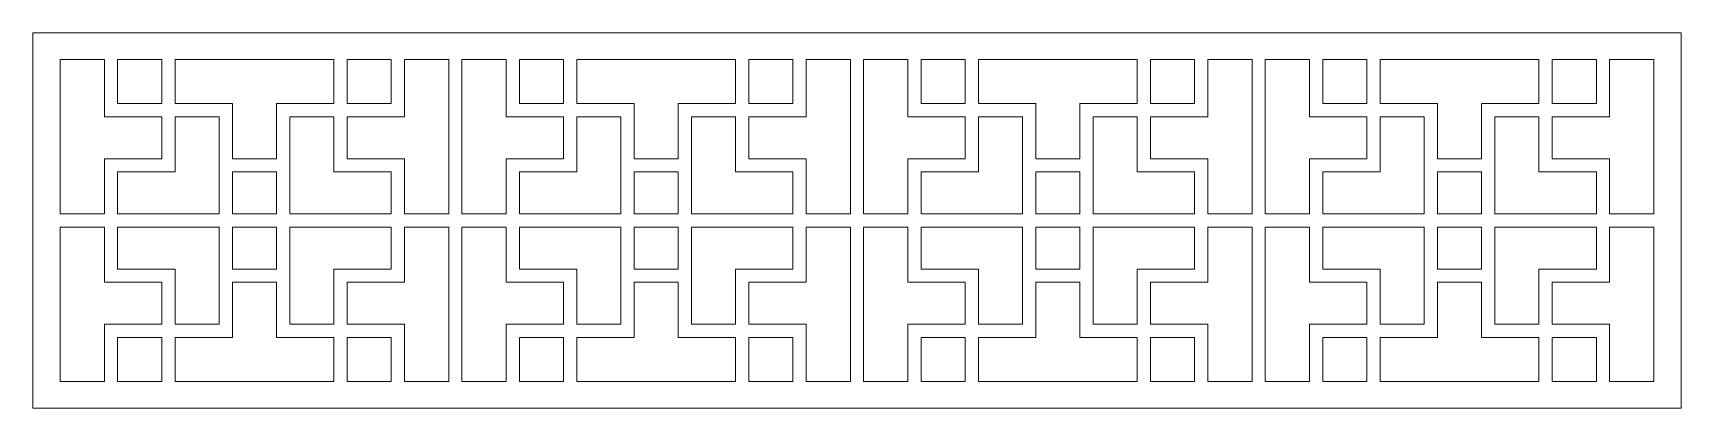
# Model space of a CAD drawing. Header units: centimetres. Extents: x -38.4 to 38.6, y -10.5 to 7.
import ezdxf

# ---------------------------------------------------------------- set-up
doc = ezdxf.new("R2010")
doc.units = ezdxf.units.CM
doc.header["$MEASUREMENT"] = 0
doc.layers.add('layer 1', color=7, linetype='Continuous')

msp = doc.modelspace()

# ---------------------------------------------------------------- linework, layer by layer
at = {"layer": 'layer 1', "color": 242, "lineweight": 9}
for points, knots in [([(-38.40995, -10.49815), (-38.40995, -10.49815), (-38.40995, 7.03276), (-38.40995, 7.03276), (-38.40995, 7.03276), (-38.40995, 7.03276), (38.59813, 7.03276), (38.59813, 7.03276), (38.59813, 7.03276), (38.59813, 7.03276), (38.59813, -10.49815), (38.59813, -10.49815), (38.59813, -10.49815), (38.59813, -10.49815), (-38.40995, -10.49815), (-38.40995, -10.49815)], [0, 0, 0, 0, 0.2, 0.2, 0.2, 0.2, 0.4, 0.4, 0.4, 0.4, 0.6, 0.6, 0.6, 0.6, 1, 1, 1, 1]), ([(-35.07085, -1.42333), (-35.07085, -0.56396), (-35.07085, 0.2954), (-35.07085, 1.15475), (-35.07085, 1.15475), (-35.07085, 1.15475), (-32.38965, 1.15475), (-32.38965, 1.15475), (-32.38965, 1.15475), (-32.38965, 1.15475), (-32.38965, 3.11409), (-32.38965, 3.11409), (-32.38965, 3.11409), (-32.38965, 3.11409), (-35.07085, 3.11409), (-35.07085, 3.11409), (-35.07085, 3.11409), (-35.07085, 4.00779), (-35.07085, 4.90155), (-35.07085, 5.79528), (-35.07085, 5.79528), (-35.07085, 5.79528), (-37.13331, 5.79528), (-37.13331, 5.79528), (-37.13331, 5.79528), (-37.13331, 5.79528), (-37.13331, -1.42333), (-37.13331, -1.42333), (-37.13331, -1.42333), (-37.13331, -1.42333), (-35.07085, -1.42333), (-35.07085, -1.42333)], [0, 0, 0, 0, 0.11111111, 0.11111111, 0.11111111, 0.11111111, 0.22222222, 0.22222222, 0.22222222, 0.22222222, 0.33333333, 0.33333333, 0.33333333, 0.33333333, 0.44444444, 0.44444444, 0.44444444, 0.44444444, 0.55555556, 0.55555556, 0.55555556, 0.55555556, 0.66666667, 0.66666667, 0.66666667, 0.66666667, 0.77777778, 0.77777778, 0.77777778, 0.77777778, 1, 1, 1, 1]), ([(-34.45211, 5.79528), (-34.45211, 5.79528), (-34.45211, 3.73282), (-34.45211, 3.73282), (-34.45211, 3.73282), (-34.45211, 3.73282), (-32.38965, 3.73282), (-32.38965, 3.73282), (-32.38965, 3.73282), (-32.38965, 3.73282), (-32.38965, 5.79528), (-32.38965, 5.79528), (-32.38965, 5.79528), (-32.38965, 5.79528), (-34.45211, 5.79528), (-34.45211, 5.79528)], [0, 0, 0, 0, 0.2, 0.2, 0.2, 0.2, 0.4, 0.4, 0.4, 0.4, 0.6, 0.6, 0.6, 0.6, 1, 1, 1, 1]), ([(-31.77092, 5.79528), (-31.77092, 5.79528), (-31.77092, 3.73282), (-31.77092, 3.73282), (-31.77092, 3.73282), (-31.77092, 3.73282), (-29.08972, 3.73282), (-29.08972, 3.73282), (-29.08972, 3.73282), (-29.08972, 3.73282), (-29.08972, 1.15475), (-29.08972, 1.15475), (-29.08972, 1.15475), (-29.08972, 1.15475), (-27.02726, 1.15475), (-27.02726, 1.15475), (-27.02726, 1.15475), (-27.02726, 1.15475), (-27.02726, 3.73282), (-27.02726, 3.73282), (-27.02726, 3.73282), (-27.02726, 3.73282), (-24.34606, 3.73282), (-24.34606, 3.73282), (-24.34606, 3.73282), (-24.34606, 3.73282), (-24.34606, 5.79528), (-24.34606, 5.79528), (-24.34606, 5.79528), (-24.34606, 5.79528), (-31.77092, 5.79528), (-31.77092, 5.79528)], [0, 0, 0, 0, 0.11111111, 0.11111111, 0.11111111, 0.11111111, 0.22222222, 0.22222222, 0.22222222, 0.22222222, 0.33333333, 0.33333333, 0.33333333, 0.33333333, 0.44444444, 0.44444444, 0.44444444, 0.44444444, 0.55555556, 0.55555556, 0.55555556, 0.55555556, 0.66666667, 0.66666667, 0.66666667, 0.66666667, 0.77777778, 0.77777778, 0.77777778, 0.77777778, 1, 1, 1, 1]), ([(-21.66486, 5.79528), (-21.66486, 5.79528), (-21.66486, 3.73282), (-21.66486, 3.73282), (-21.66486, 3.73282), (-21.66486, 3.73282), (-23.72732, 3.73282), (-23.72732, 3.73282), (-23.72732, 3.73282), (-23.72732, 3.73282), (-23.72732, 5.79528), (-23.72732, 5.79528), (-23.72732, 5.79528), (-23.72732, 5.79528), (-21.66486, 5.79528), (-21.66486, 5.79528)], [0, 0, 0, 0, 0.2, 0.2, 0.2, 0.2, 0.4, 0.4, 0.4, 0.4, 0.6, 0.6, 0.6, 0.6, 1, 1, 1, 1]), ([(-21.04612, -1.42333), (-21.04612, -0.56396), (-21.04612, 0.2954), (-21.04612, 1.15475), (-21.04612, 1.15475), (-21.04612, 1.15475), (-23.72732, 1.15475), (-23.72732, 1.15475), (-23.72732, 1.15475), (-23.72732, 1.15475), (-23.72732, 3.11409), (-23.72732, 3.11409), (-23.72732, 3.11409), (-23.72732, 3.11409), (-21.04612, 3.11409), (-21.04612, 3.11409), (-21.04612, 3.11409), (-21.04612, 4.00779), (-21.04612, 4.90155), (-21.04612, 5.79528), (-21.04612, 5.79528), (-21.04612, 5.79528), (-18.98366, 5.79528), (-18.98366, 5.79528), (-18.98366, 5.79528), (-18.98366, 5.79528), (-18.98366, -1.42333), (-18.98366, -1.42333), (-18.98366, -1.42333), (-18.98366, -1.42333), (-21.04612, -1.42333), (-21.04612, -1.42333)], [0, 0, 0, 0, 0.11111111, 0.11111111, 0.11111111, 0.11111111, 0.22222222, 0.22222222, 0.22222222, 0.22222222, 0.33333333, 0.33333333, 0.33333333, 0.33333333, 0.44444444, 0.44444444, 0.44444444, 0.44444444, 0.55555556, 0.55555556, 0.55555556, 0.55555556, 0.66666667, 0.66666667, 0.66666667, 0.66666667, 0.77777778, 0.77777778, 0.77777778, 0.77777778, 1, 1, 1, 1]), ([(-16.30246, -1.42333), (-16.30246, -0.56396), (-16.30246, 0.2954), (-16.30246, 1.15475), (-16.30246, 1.15475), (-16.30246, 1.15475), (-13.62127, 1.15475), (-13.62127, 1.15475), (-13.62127, 1.15475), (-13.62127, 1.15475), (-13.62127, 3.11409), (-13.62127, 3.11409), (-13.62127, 3.11409), (-13.62127, 3.11409), (-16.30246, 3.11409), (-16.30246, 3.11409), (-16.30246, 3.11409), (-16.30246, 4.00779), (-16.30246, 4.90155), (-16.30246, 5.79528), (-16.30246, 5.79528), (-16.30246, 5.79528), (-18.36492, 5.79528), (-18.36492, 5.79528), (-18.36492, 5.79528), (-18.36492, 5.79528), (-18.36492, -1.42333), (-18.36492, -1.42333), (-18.36492, -1.42333), (-18.36492, -1.42333), (-16.30246, -1.42333), (-16.30246, -1.42333)], [0, 0, 0, 0, 0.11111111, 0.11111111, 0.11111111, 0.11111111, 0.22222222, 0.22222222, 0.22222222, 0.22222222, 0.33333333, 0.33333333, 0.33333333, 0.33333333, 0.44444444, 0.44444444, 0.44444444, 0.44444444, 0.55555556, 0.55555556, 0.55555556, 0.55555556, 0.66666667, 0.66666667, 0.66666667, 0.66666667, 0.77777778, 0.77777778, 0.77777778, 0.77777778, 1, 1, 1, 1]), ([(-15.68373, 5.79528), (-15.68373, 5.79528), (-15.68373, 3.73282), (-15.68373, 3.73282), (-15.68373, 3.73282), (-15.68373, 3.73282), (-13.62127, 3.73282), (-13.62127, 3.73282), (-13.62127, 3.73282), (-13.62127, 3.73282), (-13.62127, 5.79528), (-13.62127, 5.79528), (-13.62127, 5.79528), (-13.62127, 5.79528), (-15.68373, 5.79528), (-15.68373, 5.79528)], [0, 0, 0, 0, 0.2, 0.2, 0.2, 0.2, 0.4, 0.4, 0.4, 0.4, 0.6, 0.6, 0.6, 0.6, 1, 1, 1, 1]), ([(-13.00253, 5.79528), (-13.00253, 5.79528), (-13.00253, 3.73282), (-13.00253, 3.73282), (-13.00253, 3.73282), (-13.00253, 3.73282), (-10.32133, 3.73282), (-10.32133, 3.73282), (-10.32133, 3.73282), (-10.32133, 3.73282), (-10.32133, 1.15475), (-10.32133, 1.15475), (-10.32133, 1.15475), (-10.32133, 1.15475), (-8.25887, 1.15475), (-8.25887, 1.15475), (-8.25887, 1.15475), (-8.25887, 1.15475), (-8.25887, 3.73282), (-8.25887, 3.73282), (-8.25887, 3.73282), (-8.25887, 3.73282), (-5.57767, 3.73282), (-5.57767, 3.73282), (-5.57767, 3.73282), (-5.57767, 3.73282), (-5.57767, 5.79528), (-5.57767, 5.79528), (-5.57767, 5.79528), (-5.57767, 5.79528), (-13.00253, 5.79528), (-13.00253, 5.79528)], [0, 0, 0, 0, 0.11111111, 0.11111111, 0.11111111, 0.11111111, 0.22222222, 0.22222222, 0.22222222, 0.22222222, 0.33333333, 0.33333333, 0.33333333, 0.33333333, 0.44444444, 0.44444444, 0.44444444, 0.44444444, 0.55555556, 0.55555556, 0.55555556, 0.55555556, 0.66666667, 0.66666667, 0.66666667, 0.66666667, 0.77777778, 0.77777778, 0.77777778, 0.77777778, 1, 1, 1, 1]), ([(-2.89647, 5.79528), (-2.89647, 5.79528), (-2.89647, 3.73282), (-2.89647, 3.73282), (-2.89647, 3.73282), (-2.89647, 3.73282), (-4.95893, 3.73282), (-4.95893, 3.73282), (-4.95893, 3.73282), (-4.95893, 3.73282), (-4.95893, 5.79528), (-4.95893, 5.79528), (-4.95893, 5.79528), (-4.95893, 5.79528), (-2.89647, 5.79528), (-2.89647, 5.79528)], [0, 0, 0, 0, 0.2, 0.2, 0.2, 0.2, 0.4, 0.4, 0.4, 0.4, 0.6, 0.6, 0.6, 0.6, 1, 1, 1, 1]), ([(-2.27774, -1.42333), (-2.27774, -0.56396), (-2.27774, 0.2954), (-2.27774, 1.15475), (-2.27774, 1.15475), (-2.27774, 1.15475), (-4.95893, 1.15475), (-4.95893, 1.15475), (-4.95893, 1.15475), (-4.95893, 1.15475), (-4.95893, 3.11409), (-4.95893, 3.11409), (-4.95893, 3.11409), (-4.95893, 3.11409), (-2.27774, 3.11409), (-2.27774, 3.11409), (-2.27774, 3.11409), (-2.27774, 4.00779), (-2.27774, 4.90155), (-2.27774, 5.79528), (-2.27774, 5.79528), (-2.27774, 5.79528), (-0.21528, 5.79528), (-0.21528, 5.79528), (-0.21528, 5.79528), (-0.21528, 5.79528), (-0.21528, -1.42333), (-0.21528, -1.42333), (-0.21528, -1.42333), (-0.21528, -1.42333), (-2.27774, -1.42333), (-2.27774, -1.42333)], [0, 0, 0, 0, 0.11111111, 0.11111111, 0.11111111, 0.11111111, 0.22222222, 0.22222222, 0.22222222, 0.22222222, 0.33333333, 0.33333333, 0.33333333, 0.33333333, 0.44444444, 0.44444444, 0.44444444, 0.44444444, 0.55555556, 0.55555556, 0.55555556, 0.55555556, 0.66666667, 0.66666667, 0.66666667, 0.66666667, 0.77777778, 0.77777778, 0.77777778, 0.77777778, 1, 1, 1, 1]), ([(2.46592, -1.42333), (2.46592, -0.56396), (2.46592, 0.2954), (2.46592, 1.15475), (2.46592, 1.15475), (2.46592, 1.15475), (5.14712, 1.15475), (5.14712, 1.15475), (5.14712, 1.15475), (5.14712, 1.15475), (5.14712, 3.11409), (5.14712, 3.11409), (5.14712, 3.11409), (5.14712, 3.11409), (2.46592, 3.11409), (2.46592, 3.11409), (2.46592, 3.11409), (2.46592, 4.00779), (2.46592, 4.90155), (2.46592, 5.79528), (2.46592, 5.79528), (2.46592, 5.79528), (0.40346, 5.79528), (0.40346, 5.79528), (0.40346, 5.79528), (0.40346, 5.79528), (0.40346, -1.42333), (0.40346, -1.42333), (0.40346, -1.42333), (0.40346, -1.42333), (2.46592, -1.42333), (2.46592, -1.42333)], [0, 0, 0, 0, 0.11111111, 0.11111111, 0.11111111, 0.11111111, 0.22222222, 0.22222222, 0.22222222, 0.22222222, 0.33333333, 0.33333333, 0.33333333, 0.33333333, 0.44444444, 0.44444444, 0.44444444, 0.44444444, 0.55555556, 0.55555556, 0.55555556, 0.55555556, 0.66666667, 0.66666667, 0.66666667, 0.66666667, 0.77777778, 0.77777778, 0.77777778, 0.77777778, 1, 1, 1, 1]), ([(3.08466, 5.79528), (3.08466, 5.79528), (3.08466, 3.73282), (3.08466, 3.73282), (3.08466, 3.73282), (3.08466, 3.73282), (5.14712, 3.73282), (5.14712, 3.73282), (5.14712, 3.73282), (5.14712, 3.73282), (5.14712, 5.79528), (5.14712, 5.79528), (5.14712, 5.79528), (5.14712, 5.79528), (3.08466, 5.79528), (3.08466, 5.79528)], [0, 0, 0, 0, 0.2, 0.2, 0.2, 0.2, 0.4, 0.4, 0.4, 0.4, 0.6, 0.6, 0.6, 0.6, 1, 1, 1, 1]), ([(5.76586, 5.79528), (5.76586, 5.79528), (5.76586, 3.73282), (5.76586, 3.73282), (5.76586, 3.73282), (5.76586, 3.73282), (8.44706, 3.73282), (8.44706, 3.73282), (8.44706, 3.73282), (8.44706, 3.73282), (8.44706, 1.15475), (8.44706, 1.15475), (8.44706, 1.15475), (8.44706, 1.15475), (10.50952, 1.15475), (10.50952, 1.15475), (10.50952, 1.15475), (10.50952, 1.15475), (10.50952, 3.73282), (10.50952, 3.73282), (10.50952, 3.73282), (10.50952, 3.73282), (13.19071, 3.73282), (13.19071, 3.73282), (13.19071, 3.73282), (13.19071, 3.73282), (13.19071, 5.79528), (13.19071, 5.79528), (13.19071, 5.79528), (13.19071, 5.79528), (5.76586, 5.79528), (5.76586, 5.79528)], [0, 0, 0, 0, 0.11111111, 0.11111111, 0.11111111, 0.11111111, 0.22222222, 0.22222222, 0.22222222, 0.22222222, 0.33333333, 0.33333333, 0.33333333, 0.33333333, 0.44444444, 0.44444444, 0.44444444, 0.44444444, 0.55555556, 0.55555556, 0.55555556, 0.55555556, 0.66666667, 0.66666667, 0.66666667, 0.66666667, 0.77777778, 0.77777778, 0.77777778, 0.77777778, 1, 1, 1, 1]), ([(15.87191, 5.79528), (15.87191, 5.79528), (15.87191, 3.73282), (15.87191, 3.73282), (15.87191, 3.73282), (15.87191, 3.73282), (13.80945, 3.73282), (13.80945, 3.73282), (13.80945, 3.73282), (13.80945, 3.73282), (13.80945, 5.79528), (13.80945, 5.79528), (13.80945, 5.79528), (13.80945, 5.79528), (15.87191, 5.79528), (15.87191, 5.79528)], [0, 0, 0, 0, 0.2, 0.2, 0.2, 0.2, 0.4, 0.4, 0.4, 0.4, 0.6, 0.6, 0.6, 0.6, 1, 1, 1, 1]), ([(16.49065, -1.42333), (16.49065, -0.56396), (16.49065, 0.2954), (16.49065, 1.15475), (16.49065, 1.15475), (16.49065, 1.15475), (13.80945, 1.15475), (13.80945, 1.15475), (13.80945, 1.15475), (13.80945, 1.15475), (13.80945, 3.11409), (13.80945, 3.11409), (13.80945, 3.11409), (13.80945, 3.11409), (16.49065, 3.11409), (16.49065, 3.11409), (16.49065, 3.11409), (16.49065, 4.00779), (16.49065, 4.90155), (16.49065, 5.79528), (16.49065, 5.79528), (16.49065, 5.79528), (18.55311, 5.79528), (18.55311, 5.79528), (18.55311, 5.79528), (18.55311, 5.79528), (18.55311, -1.42333), (18.55311, -1.42333), (18.55311, -1.42333), (18.55311, -1.42333), (16.49065, -1.42333), (16.49065, -1.42333)], [0, 0, 0, 0, 0.11111111, 0.11111111, 0.11111111, 0.11111111, 0.22222222, 0.22222222, 0.22222222, 0.22222222, 0.33333333, 0.33333333, 0.33333333, 0.33333333, 0.44444444, 0.44444444, 0.44444444, 0.44444444, 0.55555556, 0.55555556, 0.55555556, 0.55555556, 0.66666667, 0.66666667, 0.66666667, 0.66666667, 0.77777778, 0.77777778, 0.77777778, 0.77777778, 1, 1, 1, 1]), ([(21.23431, -1.42333), (21.23431, -0.56396), (21.23431, 0.2954), (21.23431, 1.15475), (21.23431, 1.15475), (21.23431, 1.15475), (23.91551, 1.15475), (23.91551, 1.15475), (23.91551, 1.15475), (23.91551, 1.15475), (23.91551, 3.11409), (23.91551, 3.11409), (23.91551, 3.11409), (23.91551, 3.11409), (21.23431, 3.11409), (21.23431, 3.11409), (21.23431, 3.11409), (21.23431, 4.00779), (21.23431, 4.90155), (21.23431, 5.79528), (21.23431, 5.79528), (21.23431, 5.79528), (19.17185, 5.79528), (19.17185, 5.79528), (19.17185, 5.79528), (19.17185, 5.79528), (19.17185, -1.42333), (19.17185, -1.42333), (19.17185, -1.42333), (19.17185, -1.42333), (21.23431, -1.42333), (21.23431, -1.42333)], [0, 0, 0, 0, 0.11111111, 0.11111111, 0.11111111, 0.11111111, 0.22222222, 0.22222222, 0.22222222, 0.22222222, 0.33333333, 0.33333333, 0.33333333, 0.33333333, 0.44444444, 0.44444444, 0.44444444, 0.44444444, 0.55555556, 0.55555556, 0.55555556, 0.55555556, 0.66666667, 0.66666667, 0.66666667, 0.66666667, 0.77777778, 0.77777778, 0.77777778, 0.77777778, 1, 1, 1, 1]), ([(21.85305, 5.79528), (21.85305, 5.79528), (21.85305, 3.73282), (21.85305, 3.73282), (21.85305, 3.73282), (21.85305, 3.73282), (23.91551, 3.73282), (23.91551, 3.73282), (23.91551, 3.73282), (23.91551, 3.73282), (23.91551, 5.79528), (23.91551, 5.79528), (23.91551, 5.79528), (23.91551, 5.79528), (21.85305, 5.79528), (21.85305, 5.79528)], [0, 0, 0, 0, 0.2, 0.2, 0.2, 0.2, 0.4, 0.4, 0.4, 0.4, 0.6, 0.6, 0.6, 0.6, 1, 1, 1, 1]), ([(24.53424, 5.79528), (24.53424, 5.79528), (24.53424, 3.73282), (24.53424, 3.73282), (24.53424, 3.73282), (24.53424, 3.73282), (27.21544, 3.73282), (27.21544, 3.73282), (27.21544, 3.73282), (27.21544, 3.73282), (27.21544, 1.15475), (27.21544, 1.15475), (27.21544, 1.15475), (27.21544, 1.15475), (29.2779, 1.15475), (29.2779, 1.15475), (29.2779, 1.15475), (29.2779, 1.15475), (29.2779, 3.73282), (29.2779, 3.73282), (29.2779, 3.73282), (29.2779, 3.73282), (31.9591, 3.73282), (31.9591, 3.73282), (31.9591, 3.73282), (31.9591, 3.73282), (31.9591, 5.79528), (31.9591, 5.79528), (31.9591, 5.79528), (31.9591, 5.79528), (24.53424, 5.79528), (24.53424, 5.79528)], [0, 0, 0, 0, 0.11111111, 0.11111111, 0.11111111, 0.11111111, 0.22222222, 0.22222222, 0.22222222, 0.22222222, 0.33333333, 0.33333333, 0.33333333, 0.33333333, 0.44444444, 0.44444444, 0.44444444, 0.44444444, 0.55555556, 0.55555556, 0.55555556, 0.55555556, 0.66666667, 0.66666667, 0.66666667, 0.66666667, 0.77777778, 0.77777778, 0.77777778, 0.77777778, 1, 1, 1, 1]), ([(34.6403, 5.79528), (34.6403, 5.79528), (34.6403, 3.73282), (34.6403, 3.73282), (34.6403, 3.73282), (34.6403, 3.73282), (32.57784, 3.73282), (32.57784, 3.73282), (32.57784, 3.73282), (32.57784, 3.73282), (32.57784, 5.79528), (32.57784, 5.79528), (32.57784, 5.79528), (32.57784, 5.79528), (34.6403, 5.79528), (34.6403, 5.79528)], [0, 0, 0, 0, 0.2, 0.2, 0.2, 0.2, 0.4, 0.4, 0.4, 0.4, 0.6, 0.6, 0.6, 0.6, 1, 1, 1, 1]), ([(35.25904, -1.42333), (35.25904, -0.56396), (35.25904, 0.2954), (35.25904, 1.15475), (35.25904, 1.15475), (35.25904, 1.15475), (32.57784, 1.15475), (32.57784, 1.15475), (32.57784, 1.15475), (32.57784, 1.15475), (32.57784, 3.11409), (32.57784, 3.11409), (32.57784, 3.11409), (32.57784, 3.11409), (35.25904, 3.11409), (35.25904, 3.11409), (35.25904, 3.11409), (35.25904, 4.00779), (35.25904, 4.90155), (35.25904, 5.79528), (35.25904, 5.79528), (35.25904, 5.79528), (37.3215, 5.79528), (37.3215, 5.79528), (37.3215, 5.79528), (37.3215, 5.79528), (37.3215, -1.42333), (37.3215, -1.42333), (37.3215, -1.42333), (37.3215, -1.42333), (35.25904, -1.42333), (35.25904, -1.42333)], [0, 0, 0, 0, 0.11111111, 0.11111111, 0.11111111, 0.11111111, 0.22222222, 0.22222222, 0.22222222, 0.22222222, 0.33333333, 0.33333333, 0.33333333, 0.33333333, 0.44444444, 0.44444444, 0.44444444, 0.44444444, 0.55555556, 0.55555556, 0.55555556, 0.55555556, 0.66666667, 0.66666667, 0.66666667, 0.66666667, 0.77777778, 0.77777778, 0.77777778, 0.77777778, 1, 1, 1, 1]), ([(-31.77092, 0.53601), (-31.77092, 0.53601), (-34.45211, 0.53601), (-34.45211, 0.53601), (-34.45211, 0.53601), (-34.45211, 0.53601), (-34.45211, -1.42333), (-34.45211, -1.42333), (-34.45211, -1.42333), (-34.45211, -1.42333), (-29.70846, -1.42333), (-29.70846, -1.42333), (-29.70846, -1.42333), (-29.70846, 0.25272), (-29.70846, 1.8446), (-29.70846, 3.11409), (-29.70846, 3.11409), (-29.70846, 3.11409), (-31.77092, 3.11409), (-31.77092, 3.11409), (-31.77092, 3.11409), (-31.77092, 2.2547), (-31.77092, 1.39538), (-31.77092, 0.53601)], [0, 0, 0, 0, 0.14285714, 0.14285714, 0.14285714, 0.14285714, 0.28571429, 0.28571429, 0.28571429, 0.28571429, 0.42857143, 0.42857143, 0.42857143, 0.42857143, 0.57142857, 0.57142857, 0.57142857, 0.57142857, 0.71428571, 0.71428571, 0.71428571, 0.71428571, 1, 1, 1, 1]), ([(-24.34606, 0.53601), (-24.34606, 0.53601), (-21.66486, 0.53601), (-21.66486, 0.53601), (-21.66486, 0.53601), (-21.66486, 0.53601), (-21.66486, -1.42333), (-21.66486, -1.42333), (-21.66486, -1.42333), (-21.66486, -1.42333), (-26.40852, -1.42333), (-26.40852, -1.42333), (-26.40852, -1.42333), (-26.40852, 0.25272), (-26.40852, 1.8446), (-26.40852, 3.11409), (-26.40852, 3.11409), (-26.40852, 3.11409), (-24.34606, 3.11409), (-24.34606, 3.11409), (-24.34606, 3.11409), (-24.34606, 2.2547), (-24.34606, 1.39538), (-24.34606, 0.53601)], [0, 0, 0, 0, 0.14285714, 0.14285714, 0.14285714, 0.14285714, 0.28571429, 0.28571429, 0.28571429, 0.28571429, 0.42857143, 0.42857143, 0.42857143, 0.42857143, 0.57142857, 0.57142857, 0.57142857, 0.57142857, 0.71428571, 0.71428571, 0.71428571, 0.71428571, 1, 1, 1, 1]), ([(-13.00253, 0.53601), (-13.00253, 0.53601), (-15.68373, 0.53601), (-15.68373, 0.53601), (-15.68373, 0.53601), (-15.68373, 0.53601), (-15.68373, -1.42333), (-15.68373, -1.42333), (-15.68373, -1.42333), (-15.68373, -1.42333), (-10.94007, -1.42333), (-10.94007, -1.42333), (-10.94007, -1.42333), (-10.94007, 0.25272), (-10.94007, 1.8446), (-10.94007, 3.11409), (-10.94007, 3.11409), (-10.94007, 3.11409), (-13.00253, 3.11409), (-13.00253, 3.11409), (-13.00253, 3.11409), (-13.00253, 2.2547), (-13.00253, 1.39538), (-13.00253, 0.53601)], [0, 0, 0, 0, 0.14285714, 0.14285714, 0.14285714, 0.14285714, 0.28571429, 0.28571429, 0.28571429, 0.28571429, 0.42857143, 0.42857143, 0.42857143, 0.42857143, 0.57142857, 0.57142857, 0.57142857, 0.57142857, 0.71428571, 0.71428571, 0.71428571, 0.71428571, 1, 1, 1, 1]), ([(-5.57767, 0.53601), (-5.57767, 0.53601), (-2.89647, 0.53601), (-2.89647, 0.53601), (-2.89647, 0.53601), (-2.89647, 0.53601), (-2.89647, -1.42333), (-2.89647, -1.42333), (-2.89647, -1.42333), (-2.89647, -1.42333), (-7.64013, -1.42333), (-7.64013, -1.42333), (-7.64013, -1.42333), (-7.64013, 0.25272), (-7.64013, 1.8446), (-7.64013, 3.11409), (-7.64013, 3.11409), (-7.64013, 3.11409), (-5.57767, 3.11409), (-5.57767, 3.11409), (-5.57767, 3.11409), (-5.57767, 2.2547), (-5.57767, 1.39538), (-5.57767, 0.53601)], [0, 0, 0, 0, 0.14285714, 0.14285714, 0.14285714, 0.14285714, 0.28571429, 0.28571429, 0.28571429, 0.28571429, 0.42857143, 0.42857143, 0.42857143, 0.42857143, 0.57142857, 0.57142857, 0.57142857, 0.57142857, 0.71428571, 0.71428571, 0.71428571, 0.71428571, 1, 1, 1, 1]), ([(5.76586, 0.53601), (5.76586, 0.53601), (3.08466, 0.53601), (3.08466, 0.53601), (3.08466, 0.53601), (3.08466, 0.53601), (3.08466, -1.42333), (3.08466, -1.42333), (3.08466, -1.42333), (3.08466, -1.42333), (7.82832, -1.42333), (7.82832, -1.42333), (7.82832, -1.42333), (7.82832, 0.25272), (7.82832, 1.8446), (7.82832, 3.11409), (7.82832, 3.11409), (7.82832, 3.11409), (5.76586, 3.11409), (5.76586, 3.11409), (5.76586, 3.11409), (5.76586, 2.2547), (5.76586, 1.39538), (5.76586, 0.53601)], [0, 0, 0, 0, 0.14285714, 0.14285714, 0.14285714, 0.14285714, 0.28571429, 0.28571429, 0.28571429, 0.28571429, 0.42857143, 0.42857143, 0.42857143, 0.42857143, 0.57142857, 0.57142857, 0.57142857, 0.57142857, 0.71428571, 0.71428571, 0.71428571, 0.71428571, 1, 1, 1, 1]), ([(13.19071, 0.53601), (13.19071, 0.53601), (15.87191, 0.53601), (15.87191, 0.53601), (15.87191, 0.53601), (15.87191, 0.53601), (15.87191, -1.42333), (15.87191, -1.42333), (15.87191, -1.42333), (15.87191, -1.42333), (11.12825, -1.42333), (11.12825, -1.42333), (11.12825, -1.42333), (11.12825, 0.25272), (11.12825, 1.8446), (11.12825, 3.11409), (11.12825, 3.11409), (11.12825, 3.11409), (13.19071, 3.11409), (13.19071, 3.11409), (13.19071, 3.11409), (13.19071, 2.2547), (13.19071, 1.39538), (13.19071, 0.53601)], [0, 0, 0, 0, 0.14285714, 0.14285714, 0.14285714, 0.14285714, 0.28571429, 0.28571429, 0.28571429, 0.28571429, 0.42857143, 0.42857143, 0.42857143, 0.42857143, 0.57142857, 0.57142857, 0.57142857, 0.57142857, 0.71428571, 0.71428571, 0.71428571, 0.71428571, 1, 1, 1, 1]), ([(24.53424, 0.53601), (24.53424, 0.53601), (21.85305, 0.53601), (21.85305, 0.53601), (21.85305, 0.53601), (21.85305, 0.53601), (21.85305, -1.42333), (21.85305, -1.42333), (21.85305, -1.42333), (21.85305, -1.42333), (26.5967, -1.42333), (26.5967, -1.42333), (26.5967, -1.42333), (26.5967, 0.25272), (26.5967, 1.8446), (26.5967, 3.11409), (26.5967, 3.11409), (26.5967, 3.11409), (24.53424, 3.11409), (24.53424, 3.11409), (24.53424, 3.11409), (24.53424, 2.2547), (24.53424, 1.39538), (24.53424, 0.53601)], [0, 0, 0, 0, 0.14285714, 0.14285714, 0.14285714, 0.14285714, 0.28571429, 0.28571429, 0.28571429, 0.28571429, 0.42857143, 0.42857143, 0.42857143, 0.42857143, 0.57142857, 0.57142857, 0.57142857, 0.57142857, 0.71428571, 0.71428571, 0.71428571, 0.71428571, 1, 1, 1, 1]), ([(31.9591, 0.53601), (31.9591, 0.53601), (34.6403, 0.53601), (34.6403, 0.53601), (34.6403, 0.53601), (34.6403, 0.53601), (34.6403, -1.42333), (34.6403, -1.42333), (34.6403, -1.42333), (34.6403, -1.42333), (29.89664, -1.42333), (29.89664, -1.42333), (29.89664, -1.42333), (29.89664, 0.25272), (29.89664, 1.8446), (29.89664, 3.11409), (29.89664, 3.11409), (29.89664, 3.11409), (31.9591, 3.11409), (31.9591, 3.11409), (31.9591, 3.11409), (31.9591, 2.2547), (31.9591, 1.39538), (31.9591, 0.53601)], [0, 0, 0, 0, 0.14285714, 0.14285714, 0.14285714, 0.14285714, 0.28571429, 0.28571429, 0.28571429, 0.28571429, 0.42857143, 0.42857143, 0.42857143, 0.42857143, 0.57142857, 0.57142857, 0.57142857, 0.57142857, 0.71428571, 0.71428571, 0.71428571, 0.71428571, 1, 1, 1, 1]), ([(-29.08972, 0.53601), (-29.08972, 0.53601), (-29.08972, -1.42333), (-29.08972, -1.42333), (-29.08972, -1.42333), (-29.08972, -1.42333), (-27.02726, -1.42333), (-27.02726, -1.42333), (-27.02726, -1.42333), (-27.02726, -1.42333), (-27.02726, 0.53601), (-27.02726, 0.53601), (-27.02726, 0.53601), (-27.02726, 0.53601), (-29.08972, 0.53601), (-29.08972, 0.53601)], [0, 0, 0, 0, 0.2, 0.2, 0.2, 0.2, 0.4, 0.4, 0.4, 0.4, 0.6, 0.6, 0.6, 0.6, 1, 1, 1, 1]), ([(-10.32133, 0.53601), (-10.32133, 0.53601), (-10.32133, -1.42333), (-10.32133, -1.42333), (-10.32133, -1.42333), (-10.32133, -1.42333), (-8.25887, -1.42333), (-8.25887, -1.42333), (-8.25887, -1.42333), (-8.25887, -1.42333), (-8.25887, 0.53601), (-8.25887, 0.53601), (-8.25887, 0.53601), (-8.25887, 0.53601), (-10.32133, 0.53601), (-10.32133, 0.53601)], [0, 0, 0, 0, 0.2, 0.2, 0.2, 0.2, 0.4, 0.4, 0.4, 0.4, 0.6, 0.6, 0.6, 0.6, 1, 1, 1, 1]), ([(8.44706, 0.53601), (8.44706, 0.53601), (8.44706, -1.42333), (8.44706, -1.42333), (8.44706, -1.42333), (8.44706, -1.42333), (10.50952, -1.42333), (10.50952, -1.42333), (10.50952, -1.42333), (10.50952, -1.42333), (10.50952, 0.53601), (10.50952, 0.53601), (10.50952, 0.53601), (10.50952, 0.53601), (8.44706, 0.53601), (8.44706, 0.53601)], [0, 0, 0, 0, 0.2, 0.2, 0.2, 0.2, 0.4, 0.4, 0.4, 0.4, 0.6, 0.6, 0.6, 0.6, 1, 1, 1, 1]), ([(27.21544, 0.53601), (27.21544, 0.53601), (27.21544, -1.42333), (27.21544, -1.42333), (27.21544, -1.42333), (27.21544, -1.42333), (29.2779, -1.42333), (29.2779, -1.42333), (29.2779, -1.42333), (29.2779, -1.42333), (29.2779, 0.53601), (29.2779, 0.53601), (29.2779, 0.53601), (29.2779, 0.53601), (27.21544, 0.53601), (27.21544, 0.53601)], [0, 0, 0, 0, 0.2, 0.2, 0.2, 0.2, 0.4, 0.4, 0.4, 0.4, 0.6, 0.6, 0.6, 0.6, 1, 1, 1, 1]), ([(-35.07085, -2.04206), (-35.07085, -2.90143), (-35.07085, -3.76079), (-35.07085, -4.62014), (-35.07085, -4.62014), (-35.07085, -4.62014), (-32.38965, -4.62014), (-32.38965, -4.62014), (-32.38965, -4.62014), (-32.38965, -4.62014), (-32.38965, -6.57948), (-32.38965, -6.57948), (-32.38965, -6.57948), (-32.38965, -6.57948), (-35.07085, -6.57948), (-35.07085, -6.57948), (-35.07085, -6.57948), (-35.07085, -7.47318), (-35.07085, -8.36694), (-35.07085, -9.26067), (-35.07085, -9.26067), (-35.07085, -9.26067), (-37.13331, -9.26067), (-37.13331, -9.26067), (-37.13331, -9.26067), (-37.13331, -9.26067), (-37.13331, -2.04206), (-37.13331, -2.04206), (-37.13331, -2.04206), (-37.13331, -2.04206), (-35.07085, -2.04206), (-35.07085, -2.04206)], [0, 0, 0, 0, 0.11111111, 0.11111111, 0.11111111, 0.11111111, 0.22222222, 0.22222222, 0.22222222, 0.22222222, 0.33333333, 0.33333333, 0.33333333, 0.33333333, 0.44444444, 0.44444444, 0.44444444, 0.44444444, 0.55555556, 0.55555556, 0.55555556, 0.55555556, 0.66666667, 0.66666667, 0.66666667, 0.66666667, 0.77777778, 0.77777778, 0.77777778, 0.77777778, 1, 1, 1, 1]), ([(-31.77092, -4.0014), (-31.77092, -4.0014), (-34.45211, -4.0014), (-34.45211, -4.0014), (-34.45211, -4.0014), (-34.45211, -4.0014), (-34.45211, -2.04206), (-34.45211, -2.04206), (-34.45211, -2.04206), (-34.45211, -2.04206), (-29.70846, -2.04206), (-29.70846, -2.04206), (-29.70846, -2.04206), (-29.70846, -3.71811), (-29.70846, -5.30999), (-29.70846, -6.57948), (-29.70846, -6.57948), (-29.70846, -6.57948), (-31.77092, -6.57948), (-31.77092, -6.57948), (-31.77092, -6.57948), (-31.77092, -5.72009), (-31.77092, -4.86077), (-31.77092, -4.0014)], [0, 0, 0, 0, 0.14285714, 0.14285714, 0.14285714, 0.14285714, 0.28571429, 0.28571429, 0.28571429, 0.28571429, 0.42857143, 0.42857143, 0.42857143, 0.42857143, 0.57142857, 0.57142857, 0.57142857, 0.57142857, 0.71428571, 0.71428571, 0.71428571, 0.71428571, 1, 1, 1, 1]), ([(-27.02726, -4.0014), (-27.02726, -4.0014), (-27.02726, -2.04206), (-27.02726, -2.04206), (-27.02726, -2.04206), (-27.02726, -2.04206), (-29.08972, -2.04206), (-29.08972, -2.04206), (-29.08972, -2.04206), (-29.08972, -2.04206), (-29.08972, -4.0014), (-29.08972, -4.0014), (-29.08972, -4.0014), (-29.08972, -4.0014), (-27.02726, -4.0014), (-27.02726, -4.0014)], [0, 0, 0, 0, 0.2, 0.2, 0.2, 0.2, 0.4, 0.4, 0.4, 0.4, 0.6, 0.6, 0.6, 0.6, 1, 1, 1, 1]), ([(-24.34606, -4.0014), (-24.34606, -4.0014), (-21.66486, -4.0014), (-21.66486, -4.0014), (-21.66486, -4.0014), (-21.66486, -4.0014), (-21.66486, -2.04206), (-21.66486, -2.04206), (-21.66486, -2.04206), (-21.66486, -2.04206), (-26.40852, -2.04206), (-26.40852, -2.04206), (-26.40852, -2.04206), (-26.40852, -3.71811), (-26.40852, -5.30999), (-26.40852, -6.57948), (-26.40852, -6.57948), (-26.40852, -6.57948), (-24.34606, -6.57948), (-24.34606, -6.57948), (-24.34606, -6.57948), (-24.34606, -5.72009), (-24.34606, -4.86077), (-24.34606, -4.0014)], [0, 0, 0, 0, 0.14285714, 0.14285714, 0.14285714, 0.14285714, 0.28571429, 0.28571429, 0.28571429, 0.28571429, 0.42857143, 0.42857143, 0.42857143, 0.42857143, 0.57142857, 0.57142857, 0.57142857, 0.57142857, 0.71428571, 0.71428571, 0.71428571, 0.71428571, 1, 1, 1, 1]), ([(-21.04612, -2.04206), (-21.04612, -2.90143), (-21.04612, -3.76079), (-21.04612, -4.62014), (-21.04612, -4.62014), (-21.04612, -4.62014), (-23.72732, -4.62014), (-23.72732, -4.62014), (-23.72732, -4.62014), (-23.72732, -4.62014), (-23.72732, -6.57948), (-23.72732, -6.57948), (-23.72732, -6.57948), (-23.72732, -6.57948), (-21.04612, -6.57948), (-21.04612, -6.57948), (-21.04612, -6.57948), (-21.04612, -7.47318), (-21.04612, -8.36694), (-21.04612, -9.26067), (-21.04612, -9.26067), (-21.04612, -9.26067), (-18.98366, -9.26067), (-18.98366, -9.26067), (-18.98366, -9.26067), (-18.98366, -9.26067), (-18.98366, -2.04206), (-18.98366, -2.04206), (-18.98366, -2.04206), (-18.98366, -2.04206), (-21.04612, -2.04206), (-21.04612, -2.04206)], [0, 0, 0, 0, 0.11111111, 0.11111111, 0.11111111, 0.11111111, 0.22222222, 0.22222222, 0.22222222, 0.22222222, 0.33333333, 0.33333333, 0.33333333, 0.33333333, 0.44444444, 0.44444444, 0.44444444, 0.44444444, 0.55555556, 0.55555556, 0.55555556, 0.55555556, 0.66666667, 0.66666667, 0.66666667, 0.66666667, 0.77777778, 0.77777778, 0.77777778, 0.77777778, 1, 1, 1, 1]), ([(-16.30246, -2.04206), (-16.30246, -2.90143), (-16.30246, -3.76079), (-16.30246, -4.62014), (-16.30246, -4.62014), (-16.30246, -4.62014), (-13.62127, -4.62014), (-13.62127, -4.62014), (-13.62127, -4.62014), (-13.62127, -4.62014), (-13.62127, -6.57948), (-13.62127, -6.57948), (-13.62127, -6.57948), (-13.62127, -6.57948), (-16.30246, -6.57948), (-16.30246, -6.57948), (-16.30246, -6.57948), (-16.30246, -7.47318), (-16.30246, -8.36694), (-16.30246, -9.26067), (-16.30246, -9.26067), (-16.30246, -9.26067), (-18.36492, -9.26067), (-18.36492, -9.26067), (-18.36492, -9.26067), (-18.36492, -9.26067), (-18.36492, -2.04206), (-18.36492, -2.04206), (-18.36492, -2.04206), (-18.36492, -2.04206), (-16.30246, -2.04206), (-16.30246, -2.04206)], [0, 0, 0, 0, 0.11111111, 0.11111111, 0.11111111, 0.11111111, 0.22222222, 0.22222222, 0.22222222, 0.22222222, 0.33333333, 0.33333333, 0.33333333, 0.33333333, 0.44444444, 0.44444444, 0.44444444, 0.44444444, 0.55555556, 0.55555556, 0.55555556, 0.55555556, 0.66666667, 0.66666667, 0.66666667, 0.66666667, 0.77777778, 0.77777778, 0.77777778, 0.77777778, 1, 1, 1, 1]), ([(-13.00253, -4.0014), (-13.00253, -4.0014), (-15.68373, -4.0014), (-15.68373, -4.0014), (-15.68373, -4.0014), (-15.68373, -4.0014), (-15.68373, -2.04206), (-15.68373, -2.04206), (-15.68373, -2.04206), (-15.68373, -2.04206), (-10.94007, -2.04206), (-10.94007, -2.04206), (-10.94007, -2.04206), (-10.94007, -3.71811), (-10.94007, -5.30999), (-10.94007, -6.57948), (-10.94007, -6.57948), (-10.94007, -6.57948), (-13.00253, -6.57948), (-13.00253, -6.57948), (-13.00253, -6.57948), (-13.00253, -5.72009), (-13.00253, -4.86077), (-13.00253, -4.0014)], [0, 0, 0, 0, 0.14285714, 0.14285714, 0.14285714, 0.14285714, 0.28571429, 0.28571429, 0.28571429, 0.28571429, 0.42857143, 0.42857143, 0.42857143, 0.42857143, 0.57142857, 0.57142857, 0.57142857, 0.57142857, 0.71428571, 0.71428571, 0.71428571, 0.71428571, 1, 1, 1, 1]), ([(-8.25887, -4.0014), (-8.25887, -4.0014), (-8.25887, -2.04206), (-8.25887, -2.04206), (-8.25887, -2.04206), (-8.25887, -2.04206), (-10.32133, -2.04206), (-10.32133, -2.04206), (-10.32133, -2.04206), (-10.32133, -2.04206), (-10.32133, -4.0014), (-10.32133, -4.0014), (-10.32133, -4.0014), (-10.32133, -4.0014), (-8.25887, -4.0014), (-8.25887, -4.0014)], [0, 0, 0, 0, 0.2, 0.2, 0.2, 0.2, 0.4, 0.4, 0.4, 0.4, 0.6, 0.6, 0.6, 0.6, 1, 1, 1, 1]), ([(-5.57767, -4.0014), (-5.57767, -4.0014), (-2.89647, -4.0014), (-2.89647, -4.0014), (-2.89647, -4.0014), (-2.89647, -4.0014), (-2.89647, -2.04206), (-2.89647, -2.04206), (-2.89647, -2.04206), (-2.89647, -2.04206), (-7.64013, -2.04206), (-7.64013, -2.04206), (-7.64013, -2.04206), (-7.64013, -3.71811), (-7.64013, -5.30999), (-7.64013, -6.57948), (-7.64013, -6.57948), (-7.64013, -6.57948), (-5.57767, -6.57948), (-5.57767, -6.57948), (-5.57767, -6.57948), (-5.57767, -5.72009), (-5.57767, -4.86077), (-5.57767, -4.0014)], [0, 0, 0, 0, 0.14285714, 0.14285714, 0.14285714, 0.14285714, 0.28571429, 0.28571429, 0.28571429, 0.28571429, 0.42857143, 0.42857143, 0.42857143, 0.42857143, 0.57142857, 0.57142857, 0.57142857, 0.57142857, 0.71428571, 0.71428571, 0.71428571, 0.71428571, 1, 1, 1, 1]), ([(-2.27774, -2.04206), (-2.27774, -2.90143), (-2.27774, -3.76079), (-2.27774, -4.62014), (-2.27774, -4.62014), (-2.27774, -4.62014), (-4.95893, -4.62014), (-4.95893, -4.62014), (-4.95893, -4.62014), (-4.95893, -4.62014), (-4.95893, -6.57948), (-4.95893, -6.57948), (-4.95893, -6.57948), (-4.95893, -6.57948), (-2.27774, -6.57948), (-2.27774, -6.57948), (-2.27774, -6.57948), (-2.27774, -7.47318), (-2.27774, -8.36694), (-2.27774, -9.26067), (-2.27774, -9.26067), (-2.27774, -9.26067), (-0.21528, -9.26067), (-0.21528, -9.26067), (-0.21528, -9.26067), (-0.21528, -9.26067), (-0.21528, -2.04206), (-0.21528, -2.04206), (-0.21528, -2.04206), (-0.21528, -2.04206), (-2.27774, -2.04206), (-2.27774, -2.04206)], [0, 0, 0, 0, 0.11111111, 0.11111111, 0.11111111, 0.11111111, 0.22222222, 0.22222222, 0.22222222, 0.22222222, 0.33333333, 0.33333333, 0.33333333, 0.33333333, 0.44444444, 0.44444444, 0.44444444, 0.44444444, 0.55555556, 0.55555556, 0.55555556, 0.55555556, 0.66666667, 0.66666667, 0.66666667, 0.66666667, 0.77777778, 0.77777778, 0.77777778, 0.77777778, 1, 1, 1, 1]), ([(2.46592, -2.04206), (2.46592, -2.90143), (2.46592, -3.76079), (2.46592, -4.62014), (2.46592, -4.62014), (2.46592, -4.62014), (5.14712, -4.62014), (5.14712, -4.62014), (5.14712, -4.62014), (5.14712, -4.62014), (5.14712, -6.57948), (5.14712, -6.57948), (5.14712, -6.57948), (5.14712, -6.57948), (2.46592, -6.57948), (2.46592, -6.57948), (2.46592, -6.57948), (2.46592, -7.47318), (2.46592, -8.36694), (2.46592, -9.26067), (2.46592, -9.26067), (2.46592, -9.26067), (0.40346, -9.26067), (0.40346, -9.26067), (0.40346, -9.26067), (0.40346, -9.26067), (0.40346, -2.04206), (0.40346, -2.04206), (0.40346, -2.04206), (0.40346, -2.04206), (2.46592, -2.04206), (2.46592, -2.04206)], [0, 0, 0, 0, 0.11111111, 0.11111111, 0.11111111, 0.11111111, 0.22222222, 0.22222222, 0.22222222, 0.22222222, 0.33333333, 0.33333333, 0.33333333, 0.33333333, 0.44444444, 0.44444444, 0.44444444, 0.44444444, 0.55555556, 0.55555556, 0.55555556, 0.55555556, 0.66666667, 0.66666667, 0.66666667, 0.66666667, 0.77777778, 0.77777778, 0.77777778, 0.77777778, 1, 1, 1, 1]), ([(5.76586, -4.0014), (5.76586, -4.0014), (3.08466, -4.0014), (3.08466, -4.0014), (3.08466, -4.0014), (3.08466, -4.0014), (3.08466, -2.04206), (3.08466, -2.04206), (3.08466, -2.04206), (3.08466, -2.04206), (7.82832, -2.04206), (7.82832, -2.04206), (7.82832, -2.04206), (7.82832, -3.71811), (7.82832, -5.30999), (7.82832, -6.57948), (7.82832, -6.57948), (7.82832, -6.57948), (5.76586, -6.57948), (5.76586, -6.57948), (5.76586, -6.57948), (5.76586, -5.72009), (5.76586, -4.86077), (5.76586, -4.0014)], [0, 0, 0, 0, 0.14285714, 0.14285714, 0.14285714, 0.14285714, 0.28571429, 0.28571429, 0.28571429, 0.28571429, 0.42857143, 0.42857143, 0.42857143, 0.42857143, 0.57142857, 0.57142857, 0.57142857, 0.57142857, 0.71428571, 0.71428571, 0.71428571, 0.71428571, 1, 1, 1, 1]), ([(10.50952, -4.0014), (10.50952, -4.0014), (10.50952, -2.04206), (10.50952, -2.04206), (10.50952, -2.04206), (10.50952, -2.04206), (8.44706, -2.04206), (8.44706, -2.04206), (8.44706, -2.04206), (8.44706, -2.04206), (8.44706, -4.0014), (8.44706, -4.0014), (8.44706, -4.0014), (8.44706, -4.0014), (10.50952, -4.0014), (10.50952, -4.0014)], [0, 0, 0, 0, 0.2, 0.2, 0.2, 0.2, 0.4, 0.4, 0.4, 0.4, 0.6, 0.6, 0.6, 0.6, 1, 1, 1, 1]), ([(13.19071, -4.0014), (13.19071, -4.0014), (15.87191, -4.0014), (15.87191, -4.0014), (15.87191, -4.0014), (15.87191, -4.0014), (15.87191, -2.04206), (15.87191, -2.04206), (15.87191, -2.04206), (15.87191, -2.04206), (11.12825, -2.04206), (11.12825, -2.04206), (11.12825, -2.04206), (11.12825, -3.71811), (11.12825, -5.30999), (11.12825, -6.57948), (11.12825, -6.57948), (11.12825, -6.57948), (13.19071, -6.57948), (13.19071, -6.57948), (13.19071, -6.57948), (13.19071, -5.72009), (13.19071, -4.86077), (13.19071, -4.0014)], [0, 0, 0, 0, 0.14285714, 0.14285714, 0.14285714, 0.14285714, 0.28571429, 0.28571429, 0.28571429, 0.28571429, 0.42857143, 0.42857143, 0.42857143, 0.42857143, 0.57142857, 0.57142857, 0.57142857, 0.57142857, 0.71428571, 0.71428571, 0.71428571, 0.71428571, 1, 1, 1, 1]), ([(16.49065, -2.04206), (16.49065, -2.90143), (16.49065, -3.76079), (16.49065, -4.62014), (16.49065, -4.62014), (16.49065, -4.62014), (13.80945, -4.62014), (13.80945, -4.62014), (13.80945, -4.62014), (13.80945, -4.62014), (13.80945, -6.57948), (13.80945, -6.57948), (13.80945, -6.57948), (13.80945, -6.57948), (16.49065, -6.57948), (16.49065, -6.57948), (16.49065, -6.57948), (16.49065, -7.47318), (16.49065, -8.36694), (16.49065, -9.26067), (16.49065, -9.26067), (16.49065, -9.26067), (18.55311, -9.26067), (18.55311, -9.26067), (18.55311, -9.26067), (18.55311, -9.26067), (18.55311, -2.04206), (18.55311, -2.04206), (18.55311, -2.04206), (18.55311, -2.04206), (16.49065, -2.04206), (16.49065, -2.04206)], [0, 0, 0, 0, 0.11111111, 0.11111111, 0.11111111, 0.11111111, 0.22222222, 0.22222222, 0.22222222, 0.22222222, 0.33333333, 0.33333333, 0.33333333, 0.33333333, 0.44444444, 0.44444444, 0.44444444, 0.44444444, 0.55555556, 0.55555556, 0.55555556, 0.55555556, 0.66666667, 0.66666667, 0.66666667, 0.66666667, 0.77777778, 0.77777778, 0.77777778, 0.77777778, 1, 1, 1, 1]), ([(21.23431, -2.04206), (21.23431, -2.90143), (21.23431, -3.76079), (21.23431, -4.62014), (21.23431, -4.62014), (21.23431, -4.62014), (23.91551, -4.62014), (23.91551, -4.62014), (23.91551, -4.62014), (23.91551, -4.62014), (23.91551, -6.57948), (23.91551, -6.57948), (23.91551, -6.57948), (23.91551, -6.57948), (21.23431, -6.57948), (21.23431, -6.57948), (21.23431, -6.57948), (21.23431, -7.47318), (21.23431, -8.36694), (21.23431, -9.26067), (21.23431, -9.26067), (21.23431, -9.26067), (19.17185, -9.26067), (19.17185, -9.26067), (19.17185, -9.26067), (19.17185, -9.26067), (19.17185, -2.04206), (19.17185, -2.04206), (19.17185, -2.04206), (19.17185, -2.04206), (21.23431, -2.04206), (21.23431, -2.04206)], [0, 0, 0, 0, 0.11111111, 0.11111111, 0.11111111, 0.11111111, 0.22222222, 0.22222222, 0.22222222, 0.22222222, 0.33333333, 0.33333333, 0.33333333, 0.33333333, 0.44444444, 0.44444444, 0.44444444, 0.44444444, 0.55555556, 0.55555556, 0.55555556, 0.55555556, 0.66666667, 0.66666667, 0.66666667, 0.66666667, 0.77777778, 0.77777778, 0.77777778, 0.77777778, 1, 1, 1, 1]), ([(24.53424, -4.0014), (24.53424, -4.0014), (21.85305, -4.0014), (21.85305, -4.0014), (21.85305, -4.0014), (21.85305, -4.0014), (21.85305, -2.04206), (21.85305, -2.04206), (21.85305, -2.04206), (21.85305, -2.04206), (26.5967, -2.04206), (26.5967, -2.04206), (26.5967, -2.04206), (26.5967, -3.71811), (26.5967, -5.30999), (26.5967, -6.57948), (26.5967, -6.57948), (26.5967, -6.57948), (24.53424, -6.57948), (24.53424, -6.57948), (24.53424, -6.57948), (24.53424, -5.72009), (24.53424, -4.86077), (24.53424, -4.0014)], [0, 0, 0, 0, 0.14285714, 0.14285714, 0.14285714, 0.14285714, 0.28571429, 0.28571429, 0.28571429, 0.28571429, 0.42857143, 0.42857143, 0.42857143, 0.42857143, 0.57142857, 0.57142857, 0.57142857, 0.57142857, 0.71428571, 0.71428571, 0.71428571, 0.71428571, 1, 1, 1, 1]), ([(29.2779, -4.0014), (29.2779, -4.0014), (29.2779, -2.04206), (29.2779, -2.04206), (29.2779, -2.04206), (29.2779, -2.04206), (27.21544, -2.04206), (27.21544, -2.04206), (27.21544, -2.04206), (27.21544, -2.04206), (27.21544, -4.0014), (27.21544, -4.0014), (27.21544, -4.0014), (27.21544, -4.0014), (29.2779, -4.0014), (29.2779, -4.0014)], [0, 0, 0, 0, 0.2, 0.2, 0.2, 0.2, 0.4, 0.4, 0.4, 0.4, 0.6, 0.6, 0.6, 0.6, 1, 1, 1, 1]), ([(31.9591, -4.0014), (31.9591, -4.0014), (34.6403, -4.0014), (34.6403, -4.0014), (34.6403, -4.0014), (34.6403, -4.0014), (34.6403, -2.04206), (34.6403, -2.04206), (34.6403, -2.04206), (34.6403, -2.04206), (29.89664, -2.04206), (29.89664, -2.04206), (29.89664, -2.04206), (29.89664, -3.71811), (29.89664, -5.30999), (29.89664, -6.57948), (29.89664, -6.57948), (29.89664, -6.57948), (31.9591, -6.57948), (31.9591, -6.57948), (31.9591, -6.57948), (31.9591, -5.72009), (31.9591, -4.86077), (31.9591, -4.0014)], [0, 0, 0, 0, 0.14285714, 0.14285714, 0.14285714, 0.14285714, 0.28571429, 0.28571429, 0.28571429, 0.28571429, 0.42857143, 0.42857143, 0.42857143, 0.42857143, 0.57142857, 0.57142857, 0.57142857, 0.57142857, 0.71428571, 0.71428571, 0.71428571, 0.71428571, 1, 1, 1, 1]), ([(35.25904, -2.04206), (35.25904, -2.90143), (35.25904, -3.76079), (35.25904, -4.62014), (35.25904, -4.62014), (35.25904, -4.62014), (32.57784, -4.62014), (32.57784, -4.62014), (32.57784, -4.62014), (32.57784, -4.62014), (32.57784, -6.57948), (32.57784, -6.57948), (32.57784, -6.57948), (32.57784, -6.57948), (35.25904, -6.57948), (35.25904, -6.57948), (35.25904, -6.57948), (35.25904, -7.47318), (35.25904, -8.36694), (35.25904, -9.26067), (35.25904, -9.26067), (35.25904, -9.26067), (37.3215, -9.26067), (37.3215, -9.26067), (37.3215, -9.26067), (37.3215, -9.26067), (37.3215, -2.04206), (37.3215, -2.04206), (37.3215, -2.04206), (37.3215, -2.04206), (35.25904, -2.04206), (35.25904, -2.04206)], [0, 0, 0, 0, 0.11111111, 0.11111111, 0.11111111, 0.11111111, 0.22222222, 0.22222222, 0.22222222, 0.22222222, 0.33333333, 0.33333333, 0.33333333, 0.33333333, 0.44444444, 0.44444444, 0.44444444, 0.44444444, 0.55555556, 0.55555556, 0.55555556, 0.55555556, 0.66666667, 0.66666667, 0.66666667, 0.66666667, 0.77777778, 0.77777778, 0.77777778, 0.77777778, 1, 1, 1, 1]), ([(-31.77092, -9.26067), (-31.77092, -9.26067), (-31.77092, -7.19821), (-31.77092, -7.19821), (-31.77092, -7.19821), (-31.77092, -7.19821), (-29.08972, -7.19821), (-29.08972, -7.19821), (-29.08972, -7.19821), (-29.08972, -7.19821), (-29.08972, -4.62014), (-29.08972, -4.62014), (-29.08972, -4.62014), (-29.08972, -4.62014), (-27.02726, -4.62014), (-27.02726, -4.62014), (-27.02726, -4.62014), (-27.02726, -4.62014), (-27.02726, -7.19821), (-27.02726, -7.19821), (-27.02726, -7.19821), (-27.02726, -7.19821), (-24.34606, -7.19821), (-24.34606, -7.19821), (-24.34606, -7.19821), (-24.34606, -7.19821), (-24.34606, -9.26067), (-24.34606, -9.26067), (-24.34606, -9.26067), (-24.34606, -9.26067), (-31.77092, -9.26067), (-31.77092, -9.26067)], [0, 0, 0, 0, 0.11111111, 0.11111111, 0.11111111, 0.11111111, 0.22222222, 0.22222222, 0.22222222, 0.22222222, 0.33333333, 0.33333333, 0.33333333, 0.33333333, 0.44444444, 0.44444444, 0.44444444, 0.44444444, 0.55555556, 0.55555556, 0.55555556, 0.55555556, 0.66666667, 0.66666667, 0.66666667, 0.66666667, 0.77777778, 0.77777778, 0.77777778, 0.77777778, 1, 1, 1, 1]), ([(-13.00253, -9.26067), (-13.00253, -9.26067), (-13.00253, -7.19821), (-13.00253, -7.19821), (-13.00253, -7.19821), (-13.00253, -7.19821), (-10.32133, -7.19821), (-10.32133, -7.19821), (-10.32133, -7.19821), (-10.32133, -7.19821), (-10.32133, -4.62014), (-10.32133, -4.62014), (-10.32133, -4.62014), (-10.32133, -4.62014), (-8.25887, -4.62014), (-8.25887, -4.62014), (-8.25887, -4.62014), (-8.25887, -4.62014), (-8.25887, -7.19821), (-8.25887, -7.19821), (-8.25887, -7.19821), (-8.25887, -7.19821), (-5.57767, -7.19821), (-5.57767, -7.19821), (-5.57767, -7.19821), (-5.57767, -7.19821), (-5.57767, -9.26067), (-5.57767, -9.26067), (-5.57767, -9.26067), (-5.57767, -9.26067), (-13.00253, -9.26067), (-13.00253, -9.26067)], [0, 0, 0, 0, 0.11111111, 0.11111111, 0.11111111, 0.11111111, 0.22222222, 0.22222222, 0.22222222, 0.22222222, 0.33333333, 0.33333333, 0.33333333, 0.33333333, 0.44444444, 0.44444444, 0.44444444, 0.44444444, 0.55555556, 0.55555556, 0.55555556, 0.55555556, 0.66666667, 0.66666667, 0.66666667, 0.66666667, 0.77777778, 0.77777778, 0.77777778, 0.77777778, 1, 1, 1, 1]), ([(5.76586, -9.26067), (5.76586, -9.26067), (5.76586, -7.19821), (5.76586, -7.19821), (5.76586, -7.19821), (5.76586, -7.19821), (8.44706, -7.19821), (8.44706, -7.19821), (8.44706, -7.19821), (8.44706, -7.19821), (8.44706, -4.62014), (8.44706, -4.62014), (8.44706, -4.62014), (8.44706, -4.62014), (10.50952, -4.62014), (10.50952, -4.62014), (10.50952, -4.62014), (10.50952, -4.62014), (10.50952, -7.19821), (10.50952, -7.19821), (10.50952, -7.19821), (10.50952, -7.19821), (13.19071, -7.19821), (13.19071, -7.19821), (13.19071, -7.19821), (13.19071, -7.19821), (13.19071, -9.26067), (13.19071, -9.26067), (13.19071, -9.26067), (13.19071, -9.26067), (5.76586, -9.26067), (5.76586, -9.26067)], [0, 0, 0, 0, 0.11111111, 0.11111111, 0.11111111, 0.11111111, 0.22222222, 0.22222222, 0.22222222, 0.22222222, 0.33333333, 0.33333333, 0.33333333, 0.33333333, 0.44444444, 0.44444444, 0.44444444, 0.44444444, 0.55555556, 0.55555556, 0.55555556, 0.55555556, 0.66666667, 0.66666667, 0.66666667, 0.66666667, 0.77777778, 0.77777778, 0.77777778, 0.77777778, 1, 1, 1, 1]), ([(24.53424, -9.26067), (24.53424, -9.26067), (24.53424, -7.19821), (24.53424, -7.19821), (24.53424, -7.19821), (24.53424, -7.19821), (27.21544, -7.19821), (27.21544, -7.19821), (27.21544, -7.19821), (27.21544, -7.19821), (27.21544, -4.62014), (27.21544, -4.62014), (27.21544, -4.62014), (27.21544, -4.62014), (29.2779, -4.62014), (29.2779, -4.62014), (29.2779, -4.62014), (29.2779, -4.62014), (29.2779, -7.19821), (29.2779, -7.19821), (29.2779, -7.19821), (29.2779, -7.19821), (31.9591, -7.19821), (31.9591, -7.19821), (31.9591, -7.19821), (31.9591, -7.19821), (31.9591, -9.26067), (31.9591, -9.26067), (31.9591, -9.26067), (31.9591, -9.26067), (24.53424, -9.26067), (24.53424, -9.26067)], [0, 0, 0, 0, 0.11111111, 0.11111111, 0.11111111, 0.11111111, 0.22222222, 0.22222222, 0.22222222, 0.22222222, 0.33333333, 0.33333333, 0.33333333, 0.33333333, 0.44444444, 0.44444444, 0.44444444, 0.44444444, 0.55555556, 0.55555556, 0.55555556, 0.55555556, 0.66666667, 0.66666667, 0.66666667, 0.66666667, 0.77777778, 0.77777778, 0.77777778, 0.77777778, 1, 1, 1, 1]), ([(-34.45211, -9.26067), (-34.45211, -9.26067), (-34.45211, -7.19821), (-34.45211, -7.19821), (-34.45211, -7.19821), (-34.45211, -7.19821), (-32.38965, -7.19821), (-32.38965, -7.19821), (-32.38965, -7.19821), (-32.38965, -7.19821), (-32.38965, -9.26067), (-32.38965, -9.26067), (-32.38965, -9.26067), (-32.38965, -9.26067), (-34.45211, -9.26067), (-34.45211, -9.26067)], [0, 0, 0, 0, 0.2, 0.2, 0.2, 0.2, 0.4, 0.4, 0.4, 0.4, 0.6, 0.6, 0.6, 0.6, 1, 1, 1, 1]), ([(-21.66486, -9.26067), (-21.66486, -9.26067), (-21.66486, -7.19821), (-21.66486, -7.19821), (-21.66486, -7.19821), (-21.66486, -7.19821), (-23.72732, -7.19821), (-23.72732, -7.19821), (-23.72732, -7.19821), (-23.72732, -7.19821), (-23.72732, -9.26067), (-23.72732, -9.26067), (-23.72732, -9.26067), (-23.72732, -9.26067), (-21.66486, -9.26067), (-21.66486, -9.26067)], [0, 0, 0, 0, 0.2, 0.2, 0.2, 0.2, 0.4, 0.4, 0.4, 0.4, 0.6, 0.6, 0.6, 0.6, 1, 1, 1, 1]), ([(-15.68373, -9.26067), (-15.68373, -9.26067), (-15.68373, -7.19821), (-15.68373, -7.19821), (-15.68373, -7.19821), (-15.68373, -7.19821), (-13.62127, -7.19821), (-13.62127, -7.19821), (-13.62127, -7.19821), (-13.62127, -7.19821), (-13.62127, -9.26067), (-13.62127, -9.26067), (-13.62127, -9.26067), (-13.62127, -9.26067), (-15.68373, -9.26067), (-15.68373, -9.26067)], [0, 0, 0, 0, 0.2, 0.2, 0.2, 0.2, 0.4, 0.4, 0.4, 0.4, 0.6, 0.6, 0.6, 0.6, 1, 1, 1, 1]), ([(-2.89647, -9.26067), (-2.89647, -9.26067), (-2.89647, -7.19821), (-2.89647, -7.19821), (-2.89647, -7.19821), (-2.89647, -7.19821), (-4.95893, -7.19821), (-4.95893, -7.19821), (-4.95893, -7.19821), (-4.95893, -7.19821), (-4.95893, -9.26067), (-4.95893, -9.26067), (-4.95893, -9.26067), (-4.95893, -9.26067), (-2.89647, -9.26067), (-2.89647, -9.26067)], [0, 0, 0, 0, 0.2, 0.2, 0.2, 0.2, 0.4, 0.4, 0.4, 0.4, 0.6, 0.6, 0.6, 0.6, 1, 1, 1, 1]), ([(3.08466, -9.26067), (3.08466, -9.26067), (3.08466, -7.19821), (3.08466, -7.19821), (3.08466, -7.19821), (3.08466, -7.19821), (5.14712, -7.19821), (5.14712, -7.19821), (5.14712, -7.19821), (5.14712, -7.19821), (5.14712, -9.26067), (5.14712, -9.26067), (5.14712, -9.26067), (5.14712, -9.26067), (3.08466, -9.26067), (3.08466, -9.26067)], [0, 0, 0, 0, 0.2, 0.2, 0.2, 0.2, 0.4, 0.4, 0.4, 0.4, 0.6, 0.6, 0.6, 0.6, 1, 1, 1, 1]), ([(15.87191, -9.26067), (15.87191, -9.26067), (15.87191, -7.19821), (15.87191, -7.19821), (15.87191, -7.19821), (15.87191, -7.19821), (13.80945, -7.19821), (13.80945, -7.19821), (13.80945, -7.19821), (13.80945, -7.19821), (13.80945, -9.26067), (13.80945, -9.26067), (13.80945, -9.26067), (13.80945, -9.26067), (15.87191, -9.26067), (15.87191, -9.26067)], [0, 0, 0, 0, 0.2, 0.2, 0.2, 0.2, 0.4, 0.4, 0.4, 0.4, 0.6, 0.6, 0.6, 0.6, 1, 1, 1, 1]), ([(21.85305, -9.26067), (21.85305, -9.26067), (21.85305, -7.19821), (21.85305, -7.19821), (21.85305, -7.19821), (21.85305, -7.19821), (23.91551, -7.19821), (23.91551, -7.19821), (23.91551, -7.19821), (23.91551, -7.19821), (23.91551, -9.26067), (23.91551, -9.26067), (23.91551, -9.26067), (23.91551, -9.26067), (21.85305, -9.26067), (21.85305, -9.26067)], [0, 0, 0, 0, 0.2, 0.2, 0.2, 0.2, 0.4, 0.4, 0.4, 0.4, 0.6, 0.6, 0.6, 0.6, 1, 1, 1, 1]), ([(34.6403, -9.26067), (34.6403, -9.26067), (34.6403, -7.19821), (34.6403, -7.19821), (34.6403, -7.19821), (34.6403, -7.19821), (32.57784, -7.19821), (32.57784, -7.19821), (32.57784, -7.19821), (32.57784, -7.19821), (32.57784, -9.26067), (32.57784, -9.26067), (32.57784, -9.26067), (32.57784, -9.26067), (34.6403, -9.26067), (34.6403, -9.26067)], [0, 0, 0, 0, 0.2, 0.2, 0.2, 0.2, 0.4, 0.4, 0.4, 0.4, 0.6, 0.6, 0.6, 0.6, 1, 1, 1, 1])]:
    msp.add_open_spline(points, degree=3, knots=knots, dxfattribs=at)

doc.saveas('drawing.dxf')
